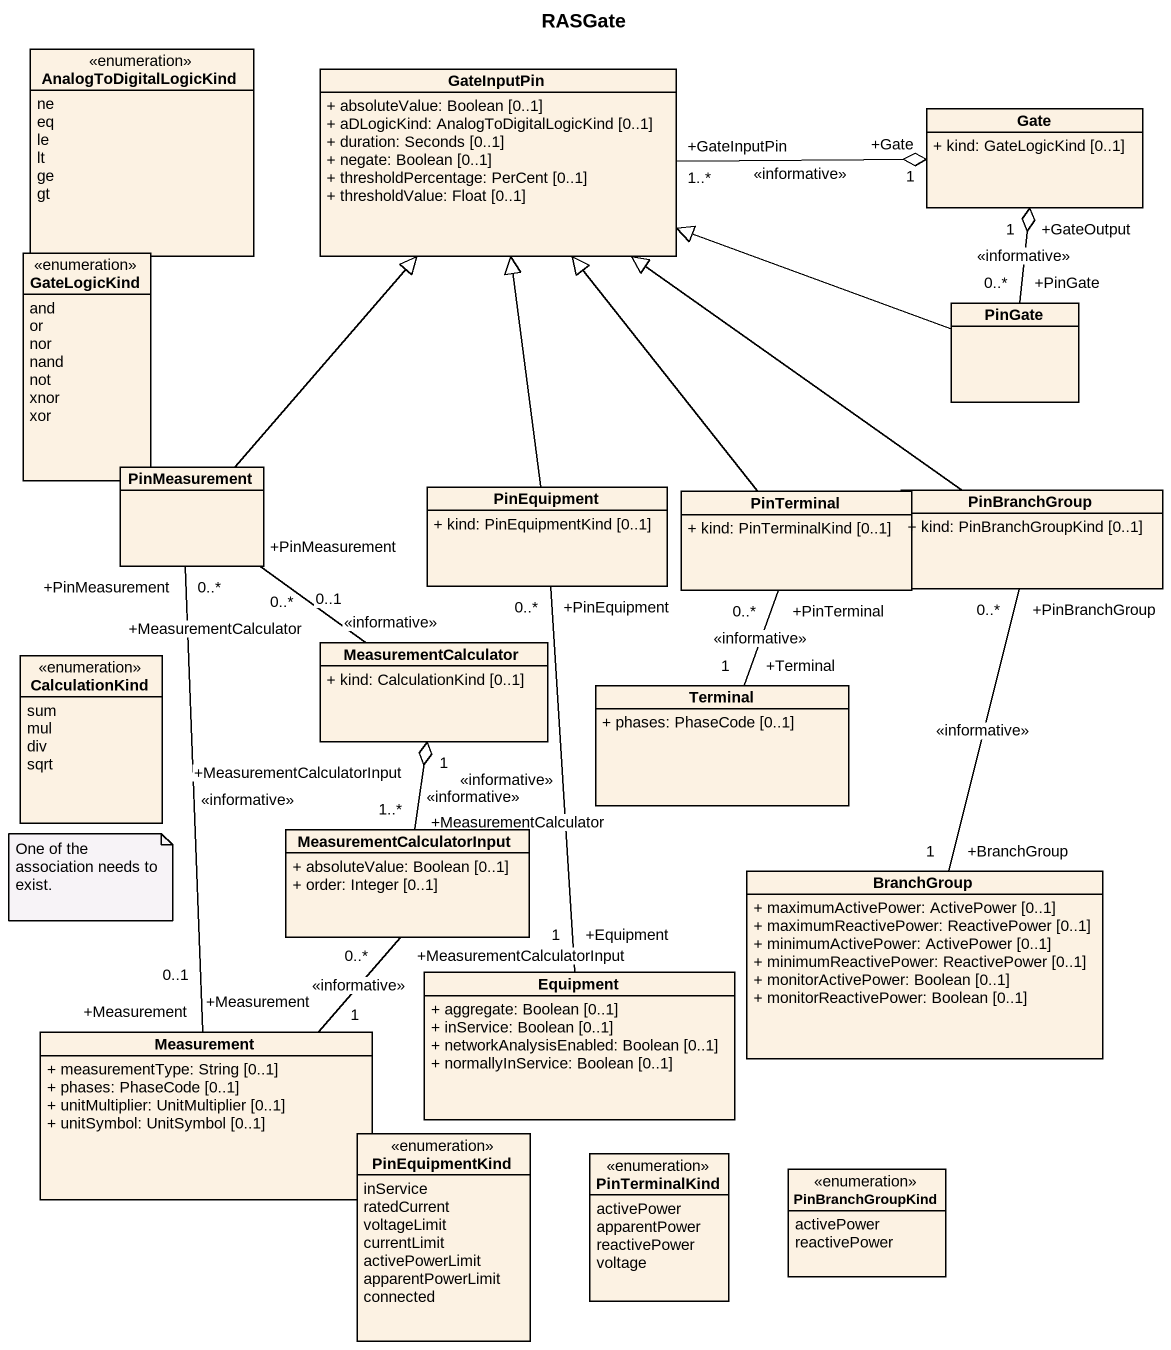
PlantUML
@startuml
title RASGate
hide circle
hide empty members
skinparam classAttributeIconSize 0
enum AnalogToDigitalLogicKind {
  ne
  eq
  le
  lt
  ge
  gt
}
class GateInputPin {
  + absoluteValue: Boolean [0..1]
  + aDLogicKind: AnalogToDigitalLogicKind [0..1]
  + duration: Seconds [0..1]
  + negate: Boolean [0..1]
  + thresholdPercentage: PerCent [0..1]
  + thresholdValue: Float [0..1]
}
class Gate {
  + kind: GateLogicKind [0..1]
}
enum GateLogicKind {
  and
  or
  nor
  nand
  not
  xnor
  xor
}
class PinGate
class PinMeasurement
class PinEquipment {
  + kind: PinEquipmentKind [0..1]
}
class PinTerminal {
  + kind: PinTerminalKind [0..1]
}
class PinBranchGroup {
  + kind: PinBranchGroupKind [0..1]
}
enum CalculationKind {
  sum
  mul
  div
  sqrt
}
class MeasurementCalculator {
  + kind: CalculationKind [0..1]
}
class Terminal {
  + phases: PhaseCode [0..1]
}
class MeasurementCalculatorInput {
  + absoluteValue: Boolean [0..1]
  + order: Integer [0..1]
}
class BranchGroup {
  + maximumActivePower: ActivePower [0..1]
  + maximumReactivePower: ReactivePower [0..1]
  + minimumActivePower: ActivePower [0..1]
  + minimumReactivePower: ReactivePower [0..1]
  + monitorActivePower: Boolean [0..1]
  + monitorReactivePower: Boolean [0..1]
}
class Equipment {
  + aggregate: Boolean [0..1]
  + inService: Boolean [0..1]
  + networkAnalysisEnabled: Boolean [0..1]
  + normallyInService: Boolean [0..1]
}
class Measurement {
  + measurementType: String [0..1]
  + phases: PhaseCode [0..1]
  + unitMultiplier: UnitMultiplier [0..1]
  + unitSymbol: UnitSymbol [0..1]
}
enum PinEquipmentKind {
  inService
  ratedCurrent
  voltageLimit
  currentLimit
  activePowerLimit
  apparentPowerLimit
  connected
}
enum PinTerminalKind {
  activePower
  apparentPower
  reactivePower
  voltage
}
enum PinBranchGroupKind {
  activePower
  reactivePower
}
GateInputPin "+GateInputPin\n1..*" -right-o "+Gate\n1" Gate : <<informative>>
Gate "+GateOutput\n1" o-- "+PinGate\n0..*" PinGate : <<informative>>
PinGate -left-|> GateInputPin
PinMeasurement -up-|> GateInputPin
PinMeasurement "+PinMeasurement\n0..*" -- "+Measurement\n0..1" Measurement : <<informative>>
PinEquipment -up-|> GateInputPin
PinEquipment "+PinEquipment\n0..*" -- "+Equipment\n1" Equipment : <<informative>>
PinTerminal -up-|> GateInputPin
PinTerminal "+PinTerminal\n0..*" -- "+Terminal\n1" Terminal : <<informative>>
PinBranchGroup -up-|> GateInputPin
PinBranchGroup "+PinBranchGroup\n0..*" -- "+BranchGroup\n1" BranchGroup : <<informative>>
MeasurementCalculator "+MeasurementCalculator\n0..1" -up- "+PinMeasurement\n0..*" PinMeasurement : <<informative>>
MeasurementCalculatorInput "+MeasurementCalculatorInput\n1..*" -up-o "+MeasurementCalculator\n1" MeasurementCalculator : <<informative>>
MeasurementCalculatorInput "+MeasurementCalculatorInput\n0..*" -- "+Measurement\n1" Measurement : <<informative>>
note as N1
  One of the association needs to exist.
end note
@enduml
